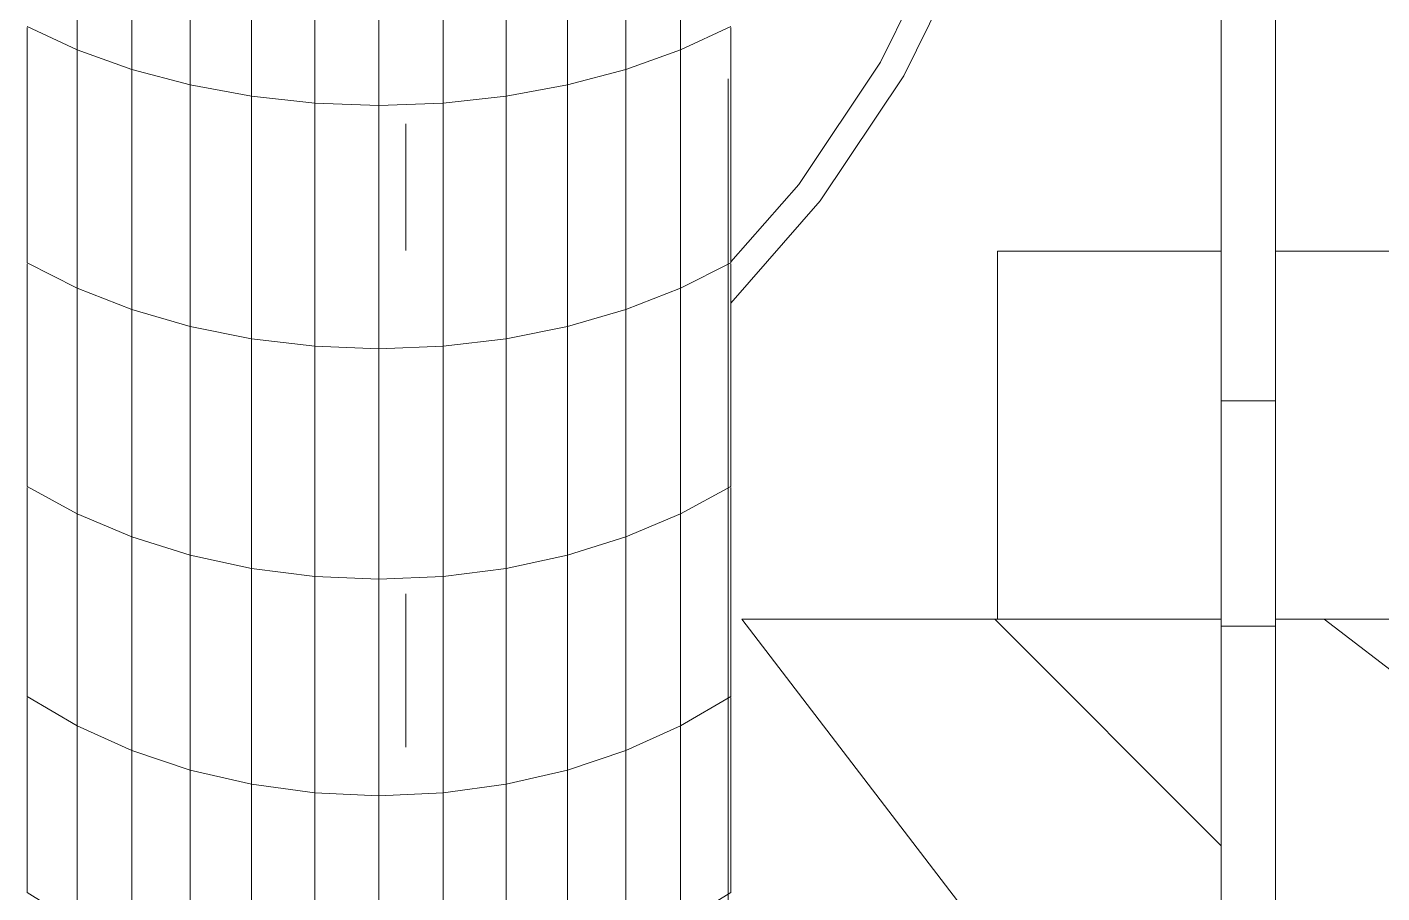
# Model space of a CAD drawing. Header units: inches. Extents: x -827 to 154, y -802 to 207.
# Drawn here: x -507.325 to -505.498, y -210.887 to -209.72 of the extents above; entities that cross this region are included whole.
import ezdxf

# ---------------------------------------------------------------- set-up
doc = ezdxf.new("R2010")
doc.units = ezdxf.units.IN
doc.header["$MEASUREMENT"] = 0
doc.layers.add('Layer0', color=7, linetype='Continuous', lineweight=9)
doc.layers.add('Miter_Saw_Station_skp', color=8, linetype='Continuous', lineweight=9)

# ---------------------------------------------------------------- blocks, each defined once
blk = doc.blocks.new('Miter_Saw_Station_skp_193-402633-Level 1')
at = {"layer": 'Layer0'}
for p, q in [((0, 6.2298), (0, 6.6992)), ((0, 6.2298), (0, 6.6992)), ((0.0787, 6.2298), (0.0787, 6.6992)), ((0.0787, 6.6992), (0.0787, 6.2298)), ((0, 5.9021), (0, 6.2298)), ((0, 6.2298), (0, 5.9021)), ((0, 6.2298), (0.0787, 6.2298)), ((0, 6.2298), (0.0787, 6.2298)), ((0.0787, 5.9021), (0.0787, 6.2298)), ((0.0787, 5.9021), (0.0787, 6.2298)), ((0, 3.1462), (0, 5.9021)), ((0, 5.9021), (0, 3.1462)), ((0, 5.9021), (0.0787, 5.9021)), ((0.0787, 5.9021), (0, 5.9021)), ((0.0787, 3.1462), (0.0787, 5.9021)), ((0.0787, 3.1462), (0.0787, 5.9021))]:
    blk.add_line(p, q, dxfattribs=at)
blk = doc.blocks.new('Miter_Saw_Station_skp_184-402624-Level 1')
at = {"rotation": 90.00000000000001}
blk.add_blockref('Miter_Saw_Station_skp_193-402633-Level 1', (10.1797, 0.3299), dxfattribs=at)
blk = doc.blocks.new('Miter_Saw_Station_skp_167-402607-Level 1')
at = {"layer": 'Layer0'}
for p, q in [((0.5118, 9.8747), (0.5118, 9.5814)), ((0.5118, 9.8747), (0.5118, 9.5814)), ((0.3265, 9.857), (0.3265, 9.5647)), ((0.3265, 9.5647), (0.3265, 9.857)), ((0.4184, 9.5772), (0.4184, 9.8703)), ((0.4184, 9.8703), (0.4184, 9.5772)), ((0.6052, 9.8703), (0.6052, 9.5772)), ((0.6052, 9.5772), (0.6052, 9.8703)), ((0.6971, 9.5647), (0.6971, 9.857)), ((0.6971, 9.857), (0.6971, 9.5647)), ((0.2373, 9.8352), (0.2373, 9.5441)), ((0.2373, 9.5441), (0.2373, 9.8352)), ((0.7863, 9.8352), (0.7863, 9.5441)), ((0.7863, 9.5441), (0.7863, 9.8352)), ((0.1524, 9.5157), (0.1524, 9.8051)), ((0.1524, 9.8051), (0.1524, 9.5157)), ((0.8713, 9.5157), (0.8713, 9.8051)), ((0.8713, 9.8051), (0.8713, 9.5157)), ((0, 9.722), (0.0729, 9.7671)), ((0.0729, 9.7671), (0, 9.722)), ((0.0729, 9.4799), (0.0729, 9.7671)), ((0.0729, 9.4799), (0.0729, 9.7671)), ((0.9508, 9.7671), (1.0236, 9.722)), ((1.0236, 9.722), (0.9508, 9.7671)), ((0.9508, 9.4799), (0.9508, 9.7671)), ((0.9508, 9.4799), (0.9508, 9.7671)), ((0, 9.722), (0, 9.4387)), ((0, 9.722), (0, 9.4387)), ((1.0236, 9.722), (1.0236, 9.4387)), ((1.0236, 9.4387), (1.0236, 9.722)), ((0.4184, 9.5772), (0.5118, 9.5814)), ((0.4184, 9.5772), (0.5118, 9.5814)), ((0.5118, 9.2665), (0.5118, 9.5814)), ((0.5118, 9.5814), (0.5118, 9.2665)), ((0.5118, 9.5814), (0.6052, 9.5772)), ((0.6052, 9.5772), (0.5118, 9.5814)), ((0.2373, 9.5441), (0.3265, 9.5647)), ((0.2373, 9.5441), (0.3265, 9.5647)), ((0.3265, 9.5647), (0.4184, 9.5772)), ((0.3265, 9.5647), (0.4184, 9.5772)), ((0.3265, 9.5647), (0.3265, 9.2509)), ((0.3265, 9.2509), (0.3265, 9.5647)), ((0.4184, 9.5772), (0.4184, 9.2625)), ((0.4184, 9.2625), (0.4184, 9.5772)), ((0.6052, 9.5772), (0.6052, 9.2625)), ((0.6052, 9.5772), (0.6971, 9.5647)), ((0.6971, 9.5647), (0.6052, 9.5772)), ((0.6052, 9.2625), (0.6052, 9.5772)), ((0.6971, 9.5647), (0.6971, 9.2509)), ((0.6971, 9.5647), (0.7863, 9.5441)), ((0.6971, 9.2509), (0.6971, 9.5647)), ((0.7863, 9.5441), (0.6971, 9.5647)), ((0.1524, 9.5157), (0.2373, 9.5441)), ((0.1524, 9.5157), (0.2373, 9.5441)), ((0.2373, 9.2316), (0.2373, 9.5441)), ((0.2373, 9.5441), (0.2373, 9.2316)), ((0.8713, 9.5157), (0.7863, 9.5441)), ((0.7863, 9.2316), (0.7863, 9.5441)), ((0.7863, 9.5441), (0.7863, 9.2316)), ((0.7863, 9.5441), (0.8713, 9.5157)), ((0.0729, 9.4799), (0.1524, 9.5157)), ((0.0729, 9.4799), (0.1524, 9.5157)), ((0.1524, 9.205), (0.1524, 9.5157)), ((0.1524, 9.5157), (0.1524, 9.205)), ((0.8713, 9.5157), (0.8713, 9.205)), ((0.8713, 9.5157), (0.9508, 9.4799)), ((0.8713, 9.205), (0.8713, 9.5157)), ((0.9508, 9.4799), (0.8713, 9.5157)), ((0, 9.4373), (0.0729, 9.4799)), ((0.0729, 9.4799), (0, 9.4373)), ((0.0729, 9.4799), (0.0729, 9.1715)), ((0.0729, 9.1715), (0.0729, 9.4799)), ((0.9508, 9.1715), (0.9508, 9.4799)), ((1.0236, 9.4373), (0.9508, 9.4799)), ((0.9508, 9.1715), (0.9508, 9.4799)), ((0.9508, 9.4799), (1.0236, 9.4373)), ((0, 9.4373), (0, 9.133)), ((0, 9.133), (0, 9.4373)), ((1.0236, 9.4373), (1.0236, 9.133)), ((1.0236, 9.4373), (1.0236, 9.133)), ((0.3265, 9.2509), (0.4184, 9.2625)), ((0.4184, 9.2625), (0.3265, 9.2509)), ((0.4184, 9.2625), (0.5118, 9.2665)), ((0.5118, 9.2665), (0.4184, 9.2625)), ((0.4184, 8.9277), (0.4184, 9.2625)), ((0.4184, 9.2625), (0.4184, 8.9277)), ((0.5118, 8.9313), (0.5118, 9.2665)), ((0.5118, 9.2665), (0.5118, 8.9313)), ((0.5118, 9.2665), (0.6052, 9.2625)), ((0.6052, 9.2625), (0.5118, 9.2665)), ((0.6052, 9.2625), (0.6052, 8.9277)), ((0.6052, 9.2625), (0.6971, 9.2509)), ((0.6052, 8.9277), (0.6052, 9.2625)), ((0.6971, 9.2509), (0.6052, 9.2625)), ((0.2373, 9.2316), (0.3265, 9.2509)), ((0.3265, 9.2509), (0.2373, 9.2316)), ((0.3265, 8.9168), (0.3265, 9.2509)), ((0.3265, 9.2509), (0.3265, 8.9168)), ((0.6971, 8.9168), (0.6971, 9.2509)), ((0.6971, 9.2509), (0.6971, 8.9168)), ((0.6971, 9.2509), (0.7863, 9.2316)), ((0.7863, 9.2316), (0.6971, 9.2509)), ((0.1524, 9.205), (0.2373, 9.2316)), ((0.2373, 9.2316), (0.1524, 9.205)), ((0.2373, 9.2316), (0.2373, 8.899)), ((0.2373, 8.899), (0.2373, 9.2316)), ((0.7863, 9.2316), (0.7863, 8.899)), ((0.7863, 9.2316), (0.8713, 9.205)), ((0.7863, 8.899), (0.7863, 9.2316)), ((0.8713, 9.205), (0.7863, 9.2316)), ((0.0729, 9.1715), (0.1524, 9.205)), ((0.1524, 9.205), (0.0729, 9.1715)), ((0.1524, 8.8743), (0.1524, 9.205)), ((0.1524, 9.205), (0.1524, 8.8743)), ((0.8713, 9.205), (0.8713, 8.8743)), ((0.8713, 9.205), (0.9508, 9.1715)), ((0.8713, 8.8743), (0.8713, 9.205)), ((0.9508, 9.1715), (0.8713, 9.205)), ((0, 9.1316), (0.0729, 9.1715)), ((0.0729, 9.1715), (0, 9.1316)), ((0.0729, 8.8433), (0.0729, 9.1715)), ((0.0729, 9.1715), (0.0729, 8.8433)), ((0.9508, 8.8433), (0.9508, 9.1715)), ((1.0236, 9.1316), (0.9508, 9.1715)), ((0.9508, 8.8433), (0.9508, 9.1715)), ((0.9508, 9.1715), (1.0236, 9.1316)), ((0, 9.1316), (0, 8.8077)), ((0, 8.8077), (0, 9.1316)), ((1.0236, 9.1316), (1.0236, 8.8077)), ((1.0236, 9.1316), (1.0236, 8.8077)), ((0.3265, 8.9168), (0.4184, 8.9277)), ((0.4184, 8.9277), (0.3265, 8.9168)), ((0.4184, 8.9277), (0.5118, 8.9313)), ((0.5118, 8.9313), (0.4184, 8.9277)), ((0.4184, 8.9277), (0.4184, 8.574)), ((0.4184, 8.574), (0.4184, 8.9277)), ((0.5118, 8.9313), (0.5118, 8.5774)), ((0.5118, 8.9313), (0.6052, 8.9277)), ((0.5118, 8.5774), (0.5118, 8.9313)), ((0.6052, 8.9277), (0.5118, 8.9313)), ((0.6052, 8.574), (0.6052, 8.9277)), ((0.6052, 8.9277), (0.6052, 8.574)), ((0.6052, 8.9277), (0.6971, 8.9168)), ((0.6971, 8.9168), (0.6052, 8.9277)), ((0.2373, 8.899), (0.3265, 8.9168)), ((0.3265, 8.9168), (0.2373, 8.899)), ((0.3265, 8.5641), (0.3265, 8.9168)), ((0.3265, 8.9168), (0.3265, 8.5641)), ((0.6971, 8.9168), (0.6971, 8.5641)), ((0.6971, 8.9168), (0.7863, 8.899)), ((0.6971, 8.5641), (0.6971, 8.9168)), ((0.7863, 8.899), (0.6971, 8.9168)), ((0.1524, 8.8743), (0.2373, 8.899)), ((0.2373, 8.899), (0.1524, 8.8743)), ((0.2373, 8.899), (0.2373, 8.5477)), ((0.2373, 8.5477), (0.2373, 8.899)), ((0.7863, 8.5477), (0.7863, 8.899)), ((0.7863, 8.899), (0.7863, 8.5477)), ((0.7863, 8.899), (0.8713, 8.8743)), ((0.8713, 8.8743), (0.7863, 8.899)), ((0.0729, 8.8433), (0.1524, 8.8743)), ((0.1524, 8.8743), (0.0729, 8.8433)), ((0.1524, 8.5252), (0.1524, 8.8743)), ((0.1524, 8.8743), (0.1524, 8.5252)), ((0.8713, 8.5252), (0.8713, 8.8743)), ((0.8713, 8.8743), (0.8713, 8.5252)), ((0.8713, 8.8743), (0.9508, 8.8433)), ((0.9508, 8.8433), (0.8713, 8.8743)), ((0.0729, 8.8433), (0, 8.8064)), ((0, 8.8064), (0.0729, 8.8433)), ((0.0729, 8.8433), (0.0729, 8.4967)), ((0.0729, 8.4967), (0.0729, 8.8433)), ((1.0236, 8.8064), (0.9508, 8.8433)), ((0.9508, 8.4967), (0.9508, 8.8433)), ((0.9508, 8.4967), (0.9508, 8.8433)), ((0.9508, 8.8433), (1.0236, 8.8064)), ((0, 8.8064), (0, 8.4641)), ((0, 8.8064), (0, 8.4641)), ((1.0236, 8.8064), (1.0236, 8.4641)), ((1.0236, 8.4641), (1.0236, 8.8064)), ((0.3265, 8.5641), (0.4184, 8.574)), ((0.4184, 8.574), (0.3265, 8.5641)), ((0.5118, 8.5774), (0.4184, 8.574)), ((0.5118, 8.5774), (0.4184, 8.574)), ((0.4184, 8.2032), (0.4184, 8.574)), ((0.4184, 8.2032), (0.4184, 8.574)), ((0.6052, 8.574), (0.5118, 8.5774)), ((0.5118, 8.5774), (0.5118, 8.2062)), ((0.5118, 8.5774), (0.5118, 8.2062)), ((0.5118, 8.5774), (0.6052, 8.574)), ((0.6052, 8.574), (0.6052, 8.2032)), ((0.6052, 8.574), (0.6971, 8.5641)), ((0.6052, 8.2032), (0.6052, 8.574)), ((0.6971, 8.5641), (0.6052, 8.574)), ((0.3265, 8.5641), (0.2373, 8.5477)), ((0.2373, 8.5477), (0.3265, 8.5641)), ((0.3265, 8.1943), (0.3265, 8.5641)), ((0.3265, 8.5641), (0.3265, 8.1943)), ((0.6971, 8.1943), (0.6971, 8.5641)), ((0.7863, 8.5477), (0.6971, 8.5641)), ((0.7863, 8.5477), (0.6971, 8.5641)), ((0.6971, 8.1943), (0.6971, 8.5641)), ((0.1524, 8.5252), (0.2373, 8.5477)), ((0.2373, 8.5477), (0.1524, 8.5252)), ((0.2373, 8.1795), (0.2373, 8.5477)), ((0.2373, 8.5477), (0.2373, 8.1795)), ((0.7863, 8.5477), (0.7863, 8.1795)), ((0.8713, 8.5252), (0.7863, 8.5477)), ((0.7863, 8.1795), (0.7863, 8.5477)), ((0.8713, 8.5252), (0.7863, 8.5477)), ((0.1524, 8.5252), (0.0729, 8.4967)), ((0.0729, 8.4967), (0.1524, 8.5252)), ((0.1524, 8.5252), (0.1524, 8.159)), ((0.1524, 8.159), (0.1524, 8.5252)), ((0.9508, 8.4967), (0.8713, 8.5252)), ((0.8713, 8.159), (0.8713, 8.5252)), ((0.8713, 8.5252), (0.8713, 8.159)), ((0.9508, 8.4967), (0.8713, 8.5252)), ((0.0729, 8.4967), (0, 8.4629)), ((0.0729, 8.4967), (0, 8.4629)), ((0.0729, 8.4967), (0.0729, 8.1333)), ((0.0729, 8.4967), (0.0729, 8.1333)), ((0.9508, 8.4967), (0.9508, 8.1333)), ((0.9508, 8.4967), (1.0236, 8.4629)), ((0.9508, 8.4967), (0.9508, 8.1333)), ((0.9508, 8.4967), (1.0236, 8.4629))]:
    blk.add_line(p, q, dxfattribs=at)
blk = doc.blocks.new('Miter_Saw_Station_skp_163-V13-Level 1')
at = {"layer": 'Layer0'}
for p, q in [((0, 2.9321), (0, 6.9009)), ((0, 3.2336), (0, 2.8315)), ((0, 2.9321), (0, 2.8315)), ((0, 2.749), (0, 2.8747)), ((0, 2.749), (0, 2.6987))]:
    blk.add_line(p, q, dxfattribs=at)
blk = doc.blocks.new('Miter_Saw_Station_skp_162-402602-Level 1')
blk.add_blockref('Miter_Saw_Station_skp_163-V13-Level 1', (0, 0))
blk = doc.blocks.new('Miter_Saw_Station_skp_159-V14-Level 1')
at = {"layer": 'Layer0'}
blk.add_line((0, 1.4289), (0, 1.2062), dxfattribs=at)
blk = doc.blocks.new('Miter_Saw_Station_skp_159-V17-Level 1')
at = {"layer": 'Layer0'}
blk.add_line((0, 2.1126), (0, 1.9284), dxfattribs=at)
blk = doc.blocks.new('Miter_Saw_Station_skp_158-402598-Level 1')
for name in ['Miter_Saw_Station_skp_159-V17-Level 1', 'Miter_Saw_Station_skp_159-V14-Level 1']:
    blk.add_blockref(name, (0, 0))
blk = doc.blocks.new('Miter_Saw_Station_skp_157-402597-Level 1')
at = {"layer": 'Layer0'}
for p, q in [((0.4528, 10.7218), (0.4528, 11.0051)), ((0.4528, 10.7218), (0.4528, 11.0051)), ((1.4764, 10.7218), (1.4764, 11.0051)), ((1.4764, 11.0051), (1.4764, 10.7218)), ((0.4528, 10.4161), (0.4528, 10.7204)), ((0.4528, 10.7204), (0.4528, 10.4161)), ((1.4764, 10.4161), (1.4764, 10.7204)), ((1.4764, 10.4161), (1.4764, 10.7204)), ((0.4528, 10.0908), (0.4528, 10.4148)), ((0.4528, 10.4148), (0.4528, 10.0908)), ((1.4764, 10.0908), (1.4764, 10.4148)), ((1.4764, 10.0908), (1.4764, 10.4148)), ((0.4528, 9.7472), (0.4528, 10.0895)), ((0.4528, 10.0895), (0.4528, 9.7472)), ((1.4764, 9.7472), (1.4764, 10.0895)), ((1.4764, 9.7472), (1.4764, 10.0895))]:
    blk.add_line(p, q, dxfattribs=at)
for name, p in [('Miter_Saw_Station_skp_162-402602-Level 1', (0.4567, 7.1233)), ('Miter_Saw_Station_skp_167-402607-Level 1', (0.4528, 1.2831))]:
    blk.add_blockref(name, p)
at = {"extrusion": (0, 0, -1), "zscale": -1, "rotation": 180}
blk.add_blockref('Miter_Saw_Station_skp_158-402598-Level 1', (-0.9255, 12), dxfattribs=at)
blk = doc.blocks.new('Miter_Saw_Station_skp_155-402595-Level 1')
blk.add_blockref('Miter_Saw_Station_skp_157-402597-Level 1', (3.4646, 0))
blk = doc.blocks.new('Miter_Saw_Station_skp_146-402586-Level 1')
at = {"rotation": 90.00000000000001}
blk.add_blockref('Miter_Saw_Station_skp_155-402595-Level 1', (18.956, 0), dxfattribs=at)
blk.add_blockref('Miter_Saw_Station_skp_184-402624-Level 1', (4.3883, 2.7953))
blk = doc.blocks.new('Miter_Saw_Station_skp_143-402583-Level 1')
at = {"layer": 'Layer0'}
for p, q in [((11.6552, 1.564), (11.6552, 1.5876)), ((11.6552, 1.5876), (11.6552, 1.564)), ((11.6552, 1.5876), (11.6552, 1.0521)), ((11.6552, 1.0521), (11.6552, 1.564)), ((11.6552, 1.0521), (11.6552, 1.564)), ((10.7124, 1.0521), (11.2507, 1.0521)), ((11.2507, 1.0521), (10.7124, 1.0521)), ((11.3295, 1.0521), (11.6552, 1.0521)), ((11.6552, 1.0521), (11.3295, 1.0521))]:
    blk.add_line(p, q, dxfattribs=at)
blk = doc.blocks.new('Miter_Saw_Station_skp_140-402580-Level 1')
at = {"layer": 'Layer0'}
for p, q in [((2.884, 0), (2.1865, 0.9094)), ((2.1865, 0.9094), (2.884, 0)), ((2.5161, 0), (2.1865, 0.3297)), ((2.1865, 0.3297), (2.5161, 0)), ((2.0367, 0), (1.7285, 0.2366)), ((2.0367, 0), (1.7285, 0.2366)), ((2.0367, 0), (1.5704, 0)), ((2.0367, 0), (1.5704, 0)), ((2.1078, 0), (2.0367, 0)), ((2.5161, 0), (2.1865, 0)), ((2.5161, 0), (2.884, 0)), ((2.884, 0), (2.5161, 0)), ((2.0367, 0), (2.1078, 0)), ((2.1865, 0), (2.5161, 0))]:
    blk.add_line(p, q, dxfattribs=at)
blk = doc.blocks.new('Miter_Saw_Station_skp_139-402579-Level 1')
at = {"rotation": 90.00000000000001}
for name, p in [('Miter_Saw_Station_skp_140-402580-Level 1', (2.8159, 9.4894)), ('Miter_Saw_Station_skp_143-402583-Level 1', (4.4035, 0.3464))]:
    blk.add_blockref(name, p, dxfattribs=at)
blk = doc.blocks.new('Miter_Saw_Station_skp_124-402564-Level 1')
blk.add_blockref('Miter_Saw_Station_skp_139-402579-Level 1', (0, 0))
blk = doc.blocks.new('Miter_Saw_Station_skp_120-402560-Level 1')
at = {"layer": 'Layer0'}
for p, q in [((0.3448, 15.6254), (0.4436, 15.7381)), ((0.4436, 15.7381), (0.3448, 15.6254)), ((0.2261, 15.4477), (0.3448, 15.6254)), ((0.3448, 15.6254), (0.2261, 15.4477)), ((0.1315, 15.256), (0.2261, 15.4477)), ((0.2261, 15.4477), (0.1315, 15.256))]:
    blk.add_line(p, q, dxfattribs=at)
blk = doc.blocks.new('Miter_Saw_Station_skp_115-402555-Level 1')
at = {"layer": 'Layer0'}
for p, q in [((5.0472, 17.7312), (5.1773, 17.8796)), ((5.0472, 17.7312), (5.1773, 17.8796)), ((4.9256, 17.5492), (5.0472, 17.7312)), ((4.9256, 17.5492), (5.0472, 17.7312)), ((4.8288, 17.3529), (4.9256, 17.5492)), ((4.8288, 17.3529), (4.9256, 17.5492))]:
    blk.add_line(p, q, dxfattribs=at)
blk = doc.blocks.new('Miter_Saw_Station_skp_112-402552-Level 1')
for name, p in [('Miter_Saw_Station_skp_115-402555-Level 1', (0, 2.5809)), ('Miter_Saw_Station_skp_120-402560-Level 1', (4.7337, 4.6627))]:
    blk.add_blockref(name, p)
blk = doc.blocks.new('Miter_Saw_Station_skp_24-402464-Level 1')
for name, p in [('Miter_Saw_Station_skp_124-402564-Level 1', (11.9282, 0)), ('Miter_Saw_Station_skp_146-402586-Level 1', (6.396, 8.472))]:
    blk.add_blockref(name, p)
at = {"rotation": 90.00000000000001}
blk.add_blockref('Miter_Saw_Station_skp_112-402552-Level 1', (35.6646, 7.212), dxfattribs=at)
blk = doc.blocks.new('Miter_Saw_Station_skp_1-402441-Level 1')
at = {"xscale": 0.9269999999999998, "yscale": 0.9269999999999998, "zscale": 0.9269999999999998, "rotation": 180}
blk.add_blockref('Miter_Saw_Station_skp_24-402464-Level 1', (27.9036, 71.9204), dxfattribs=at)
blk = doc.blocks.new('Miter_Saw_Station_skp-402418-Level 1')
blk.add_blockref('Miter_Saw_Station_skp_1-402441-Level 1', (0, 0))

msp = doc.modelspace()

# ---------------------------------------------------------------- block references
at = {"layer": 'Miter_Saw_Station_skp', "color": 7, "rotation": 269.9999999999997}
msp.add_blockref('Miter_Saw_Station_skp-402418-Level 1', (-566.811294, -196.282674), dxfattribs=at)

doc.saveas('drawing.dxf')
